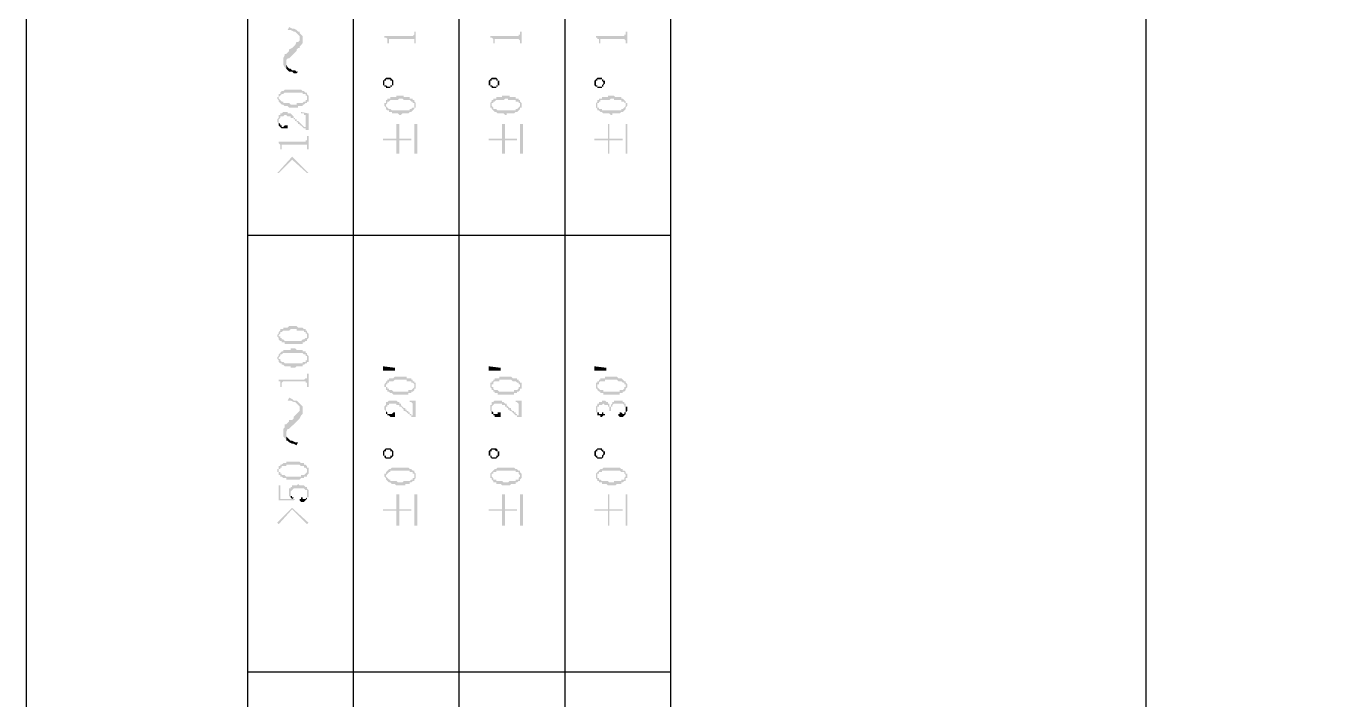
# Model space of a CAD drawing. Header units: millimetres. Extents: x 7018 to 13530, y 4187 to 5692.
# Drawn here: x 8881.97 to 8921.5, y 5208.54 to 5228.95 of the extents above; entities that cross this region are included whole.
import ezdxf

# ---------------------------------------------------------------- set-up
doc = ezdxf.new("R2010")
doc.units = ezdxf.units.MM

msp = doc.modelspace()

# ---------------------------------------------------------------- hatches: boundary and pattern name
at = {"transparency": 33554559}
for points in [[(8889.759, 5227.887), (8889.759, 5227.797), (8889.804, 5227.706), (8889.849, 5227.661), (8889.849, 5227.842), (8889.849, 5227.932), (8889.894, 5227.977), (8889.939, 5227.977), (8889.984, 5228.022), (8890.029, 5228.068), (8890.075, 5228.113), (8890.12, 5228.158), (8890.165, 5228.203), (8890.165, 5228.248), (8890.21, 5228.293), (8890.255, 5228.293), (8890.255, 5228.564), (8890.255, 5228.519), (8890.21, 5228.474), (8890.165, 5228.474), (8890.12, 5228.383), (8890.075, 5228.338), (8890.075, 5228.338), (8890.029, 5228.293), (8889.939, 5228.248), (8889.939, 5228.203), (8889.894, 5228.158), (8889.849, 5228.113), (8889.804, 5228.113), (8889.804, 5228.068), (8889.759, 5227.977), (8889.759, 5227.932)], [(8889.894, 5228.835), (8889.984, 5228.835), (8890.075, 5228.79), (8890.12, 5228.79), (8890.165, 5228.745), (8890.165, 5228.745), (8890.21, 5228.699), (8890.255, 5228.654), (8890.255, 5228.293), (8890.255, 5228.338), (8890.3, 5228.383), (8890.345, 5228.429), (8890.345, 5228.654), (8890.3, 5228.699), (8890.255, 5228.745), (8890.255, 5228.79), (8890.21, 5228.79), (8890.165, 5228.835), (8890.075, 5228.88), (8890.029, 5228.88), (8889.939, 5228.925)], [(8892.828, 5228.654), (8892.828, 5228.609), (8892.873, 5228.609), (8892.918, 5228.564), (8892.918, 5228.519), (8892.918, 5228.429), (8892.963, 5228.429), (8892.963, 5228.519), (8892.963, 5228.564), (8893.73, 5228.564), (8893.73, 5228.519), (8893.73, 5228.429), (8893.775, 5228.429), (8893.775, 5228.79), (8893.73, 5228.79), (8893.73, 5228.745), (8893.73, 5228.699), (8893.73, 5228.699), (8893.685, 5228.654), (8893.64, 5228.654)], [(8896.032, 5228.654), (8896.032, 5228.609), (8896.077, 5228.609), (8896.122, 5228.564), (8896.122, 5228.519), (8896.122, 5228.429), (8896.167, 5228.429), (8896.167, 5228.519), (8896.167, 5228.564), (8896.889, 5228.564), (8896.935, 5228.519), (8896.935, 5228.429), (8896.98, 5228.429), (8896.98, 5228.79), (8896.935, 5228.79), (8896.935, 5228.745), (8896.935, 5228.699), (8896.889, 5228.699), (8896.889, 5228.654), (8896.844, 5228.654)], [(8899.236, 5228.654), (8899.236, 5228.609), (8899.281, 5228.609), (8899.281, 5228.564), (8899.327, 5228.564), (8899.327, 5228.519), (8899.327, 5228.429), (8899.372, 5228.429), (8899.372, 5228.519), (8899.372, 5228.564), (8900.094, 5228.564), (8900.139, 5228.519), (8900.139, 5228.429), (8900.184, 5228.429), (8900.184, 5228.79), (8900.139, 5228.79), (8900.139, 5228.745), (8900.139, 5228.699), (8900.094, 5228.699), (8900.094, 5228.654), (8900.049, 5228.654)], [(8889.849, 5227.661), (8889.849, 5227.661), (8889.894, 5227.616), (8889.939, 5227.571), (8890.029, 5227.571), (8890.075, 5227.526), (8890.165, 5227.526), (8890.21, 5227.571), (8890.165, 5227.571), (8890.12, 5227.616), (8890.029, 5227.616), (8889.984, 5227.661), (8889.939, 5227.661), (8889.894, 5227.706), (8889.849, 5227.797), (8889.849, 5227.842)], [(8892.782, 5227.255), (8892.782, 5227.21), (8892.782, 5227.165), (8892.828, 5227.165), (8892.828, 5227.12), (8892.828, 5227.255), (8892.828, 5227.3), (8892.873, 5227.3), (8892.873, 5227.345), (8893.008, 5227.345), (8893.008, 5227.3), (8893.053, 5227.3), (8893.053, 5227.255), (8893.053, 5227.12), (8893.053, 5227.165), (8893.098, 5227.165), (8893.098, 5227.21), (8893.098, 5227.255), (8893.098, 5227.3), (8893.098, 5227.3), (8893.053, 5227.345), (8893.053, 5227.345), (8893.008, 5227.391), (8892.873, 5227.391), (8892.828, 5227.345), (8892.828, 5227.345), (8892.782, 5227.3)], [(8895.987, 5227.255), (8895.987, 5227.21), (8895.987, 5227.165), (8896.032, 5227.165), (8896.032, 5227.12), (8896.032, 5227.255), (8896.032, 5227.3), (8896.077, 5227.3), (8896.077, 5227.345), (8896.213, 5227.345), (8896.213, 5227.3), (8896.258, 5227.3), (8896.258, 5227.255), (8896.258, 5227.12), (8896.258, 5227.165), (8896.303, 5227.165), (8896.303, 5227.21), (8896.303, 5227.255), (8896.303, 5227.3), (8896.258, 5227.3), (8896.258, 5227.345), (8896.258, 5227.345), (8896.213, 5227.391), (8896.077, 5227.391), (8896.032, 5227.345), (8896.032, 5227.345), (8895.987, 5227.3)], [(8899.191, 5227.255), (8899.191, 5227.21), (8899.191, 5227.165), (8899.191, 5227.165), (8899.236, 5227.12), (8899.236, 5227.255), (8899.236, 5227.3), (8899.281, 5227.3), (8899.281, 5227.345), (8899.417, 5227.345), (8899.417, 5227.3), (8899.417, 5227.3), (8899.462, 5227.255), (8899.462, 5227.12), (8899.462, 5227.165), (8899.462, 5227.165), (8899.507, 5227.21), (8899.507, 5227.255), (8899.507, 5227.3), (8899.462, 5227.3), (8899.462, 5227.345), (8899.417, 5227.345), (8899.417, 5227.391), (8899.281, 5227.391), (8899.236, 5227.345), (8899.236, 5227.345), (8899.191, 5227.3)], [(8889.578, 5226.759), (8889.578, 5226.759), (8889.623, 5226.714), (8889.623, 5226.668), (8889.623, 5226.804), (8889.623, 5226.804), (8889.668, 5226.849), (8889.668, 5226.849), (8889.713, 5226.894), (8889.759, 5226.894), (8889.804, 5226.939), (8890.345, 5226.939), (8890.345, 5226.894), (8890.436, 5226.894), (8890.436, 5226.849), (8890.481, 5226.849), (8890.481, 5226.804), (8890.481, 5226.759), (8890.481, 5226.939), (8890.436, 5226.939), (8890.39, 5226.984), (8890.345, 5226.984), (8890.3, 5227.029), (8889.804, 5227.029), (8889.759, 5226.984), (8889.713, 5226.984), (8889.668, 5226.939), (8889.668, 5226.894), (8889.623, 5226.894), (8889.623, 5226.804), (8889.578, 5226.804)], [(8892.828, 5227.12), (8892.873, 5227.12), (8892.873, 5227.075), (8893.008, 5227.075), (8893.008, 5227.12), (8893.053, 5227.12), (8893.053, 5227.255), (8893.053, 5227.21), (8893.053, 5227.165), (8893.008, 5227.165), (8893.008, 5227.12), (8892.918, 5227.12), (8892.873, 5227.165), (8892.828, 5227.165), (8892.828, 5227.255), (8892.828, 5227.255)], [(8896.032, 5227.12), (8896.077, 5227.12), (8896.077, 5227.075), (8896.213, 5227.075), (8896.213, 5227.12), (8896.258, 5227.12), (8896.258, 5227.255), (8896.258, 5227.21), (8896.258, 5227.165), (8896.213, 5227.165), (8896.213, 5227.12), (8896.122, 5227.12), (8896.077, 5227.165), (8896.032, 5227.165), (8896.032, 5227.255), (8896.032, 5227.255)], [(8899.236, 5227.12), (8899.281, 5227.12), (8899.281, 5227.075), (8899.417, 5227.075), (8899.417, 5227.12), (8899.462, 5227.12), (8899.462, 5227.255), (8899.462, 5227.21), (8899.462, 5227.21), (8899.417, 5227.165), (8899.417, 5227.12), (8899.281, 5227.12), (8899.281, 5227.165), (8899.236, 5227.165), (8899.236, 5227.255), (8899.236, 5227.255)], [(8889.623, 5226.668), (8889.668, 5226.623), (8889.668, 5226.623), (8889.713, 5226.578), (8889.759, 5226.578), (8889.804, 5226.533), (8889.894, 5226.533), (8889.939, 5226.488), (8890.21, 5226.488), (8890.21, 5226.533), (8890.345, 5226.533), (8890.345, 5226.578), (8890.39, 5226.578), (8890.436, 5226.623), (8890.481, 5226.623), (8890.481, 5226.668), (8890.526, 5226.668), (8890.526, 5226.714), (8890.526, 5226.759), (8890.526, 5226.804), (8890.526, 5226.849), (8890.526, 5226.849), (8890.481, 5226.894), (8890.481, 5226.759), (8890.481, 5226.714), (8890.436, 5226.714), (8890.436, 5226.668), (8890.39, 5226.668), (8890.345, 5226.623), (8890.165, 5226.623), (8890.165, 5226.578), (8889.984, 5226.578), (8889.939, 5226.623), (8889.759, 5226.623), (8889.759, 5226.668), (8889.713, 5226.668), (8889.668, 5226.714), (8889.668, 5226.714), (8889.623, 5226.759), (8889.623, 5226.759)], [(8892.828, 5226.578), (8892.828, 5226.533), (8892.828, 5226.533), (8892.873, 5226.488), (8892.873, 5226.443), (8892.873, 5226.578), (8892.873, 5226.578), (8892.918, 5226.623), (8892.918, 5226.668), (8892.963, 5226.668), (8893.008, 5226.714), (8893.234, 5226.714), (8893.279, 5226.759), (8893.369, 5226.759), (8893.414, 5226.714), (8893.595, 5226.714), (8893.64, 5226.668), (8893.685, 5226.668), (8893.685, 5226.623), (8893.73, 5226.623), (8893.73, 5226.578), (8893.73, 5226.714), (8893.685, 5226.714), (8893.685, 5226.759), (8893.595, 5226.759), (8893.595, 5226.804), (8893.414, 5226.804), (8893.414, 5226.849), (8893.189, 5226.849), (8893.189, 5226.804), (8893.008, 5226.804), (8893.008, 5226.759), (8892.918, 5226.759), (8892.918, 5226.714), (8892.873, 5226.714), (8892.873, 5226.668), (8892.873, 5226.623), (8892.828, 5226.623)], [(8892.873, 5226.443), (8892.918, 5226.398), (8892.963, 5226.398), (8892.963, 5226.352), (8893.053, 5226.352), (8893.053, 5226.307), (8893.234, 5226.307), (8893.279, 5226.262), (8893.324, 5226.262), (8893.369, 5226.307), (8893.55, 5226.307), (8893.595, 5226.352), (8893.64, 5226.352), (8893.685, 5226.398), (8893.685, 5226.398), (8893.73, 5226.443), (8893.73, 5226.488), (8893.775, 5226.488), (8893.775, 5226.533), (8893.775, 5226.578), (8893.775, 5226.623), (8893.775, 5226.623), (8893.73, 5226.668), (8893.73, 5226.533), (8893.73, 5226.488), (8893.685, 5226.488), (8893.64, 5226.443), (8893.595, 5226.443), (8893.595, 5226.398), (8893.053, 5226.398), (8893.008, 5226.443), (8892.963, 5226.443), (8892.918, 5226.488), (8892.918, 5226.488), (8892.873, 5226.533), (8892.873, 5226.578)], [(8896.032, 5226.578), (8896.032, 5226.533), (8896.032, 5226.488), (8896.077, 5226.488), (8896.077, 5226.443), (8896.077, 5226.578), (8896.077, 5226.623), (8896.122, 5226.623), (8896.122, 5226.668), (8896.167, 5226.668), (8896.213, 5226.714), (8896.438, 5226.714), (8896.483, 5226.759), (8896.574, 5226.759), (8896.574, 5226.714), (8896.799, 5226.714), (8896.799, 5226.668), (8896.889, 5226.668), (8896.889, 5226.623), (8896.935, 5226.623), (8896.935, 5226.578), (8896.935, 5226.714), (8896.889, 5226.714), (8896.889, 5226.759), (8896.799, 5226.759), (8896.799, 5226.804), (8896.619, 5226.804), (8896.619, 5226.849), (8896.393, 5226.849), (8896.393, 5226.804), (8896.213, 5226.804), (8896.213, 5226.759), (8896.122, 5226.759), (8896.122, 5226.714), (8896.077, 5226.714), (8896.077, 5226.668), (8896.077, 5226.668), (8896.032, 5226.623)], [(8896.077, 5226.443), (8896.122, 5226.398), (8896.122, 5226.398), (8896.167, 5226.352), (8896.213, 5226.352), (8896.258, 5226.307), (8896.438, 5226.307), (8896.483, 5226.262), (8896.528, 5226.262), (8896.528, 5226.307), (8896.754, 5226.307), (8896.799, 5226.352), (8896.844, 5226.352), (8896.889, 5226.398), (8896.889, 5226.398), (8896.935, 5226.443), (8896.935, 5226.488), (8896.98, 5226.488), (8896.98, 5226.533), (8896.98, 5226.578), (8896.98, 5226.623), (8896.98, 5226.623), (8896.935, 5226.668), (8896.935, 5226.533), (8896.935, 5226.533), (8896.889, 5226.488), (8896.889, 5226.488), (8896.844, 5226.443), (8896.799, 5226.443), (8896.799, 5226.398), (8896.258, 5226.398), (8896.213, 5226.443), (8896.122, 5226.443), (8896.122, 5226.488), (8896.122, 5226.488), (8896.077, 5226.533), (8896.077, 5226.578)], [(8899.236, 5226.578), (8899.236, 5226.533), (8899.236, 5226.488), (8899.236, 5226.488), (8899.281, 5226.443), (8899.281, 5226.578), (8899.281, 5226.623), (8899.327, 5226.623), (8899.327, 5226.668), (8899.372, 5226.668), (8899.372, 5226.714), (8899.643, 5226.714), (8899.688, 5226.759), (8899.778, 5226.759), (8899.778, 5226.714), (8900.004, 5226.714), (8900.004, 5226.668), (8900.094, 5226.668), (8900.094, 5226.623), (8900.139, 5226.623), (8900.139, 5226.578), (8900.139, 5226.668), (8900.094, 5226.714), (8900.094, 5226.714), (8900.049, 5226.759), (8900.004, 5226.759), (8900.004, 5226.804), (8899.823, 5226.804), (8899.778, 5226.849), (8899.597, 5226.849), (8899.597, 5226.804), (8899.417, 5226.804), (8899.417, 5226.759), (8899.327, 5226.759), (8899.327, 5226.714), (8899.281, 5226.714), (8899.281, 5226.668), (8899.281, 5226.668), (8899.236, 5226.623)], [(8899.281, 5226.443), (8899.281, 5226.398), (8899.327, 5226.398), (8899.372, 5226.352), (8899.417, 5226.352), (8899.462, 5226.307), (8899.643, 5226.307), (8899.688, 5226.262), (8899.733, 5226.262), (8899.733, 5226.307), (8899.958, 5226.307), (8900.004, 5226.352), (8900.049, 5226.352), (8900.094, 5226.398), (8900.094, 5226.398), (8900.139, 5226.443), (8900.139, 5226.488), (8900.139, 5226.488), (8900.184, 5226.533), (8900.184, 5226.578), (8900.184, 5226.623), (8900.139, 5226.623), (8900.139, 5226.668), (8900.139, 5226.533), (8900.139, 5226.533), (8900.094, 5226.488), (8900.094, 5226.488), (8900.049, 5226.443), (8900.004, 5226.443), (8900.004, 5226.398), (8899.417, 5226.398), (8899.417, 5226.443), (8899.327, 5226.443), (8899.327, 5226.488), (8899.281, 5226.488), (8899.281, 5226.533), (8899.281, 5226.578)], [(8889.578, 5226.082), (8889.578, 5226.037), (8889.623, 5226.037), (8889.623, 5225.946), (8889.623, 5226.082), (8889.623, 5226.127), (8889.623, 5226.127), (8889.668, 5226.172), (8889.668, 5226.217), (8889.759, 5226.217), (8889.804, 5226.262), (8889.849, 5226.262), (8889.894, 5226.217), (8889.984, 5226.217), (8889.984, 5226.172), (8890.075, 5226.172), (8890.075, 5226.127), (8890.12, 5226.127), (8890.12, 5226.082), (8890.165, 5226.082), (8890.165, 5226.037), (8890.21, 5226.037), (8890.21, 5225.991), (8890.255, 5225.991), (8890.255, 5225.946), (8890.3, 5225.946), (8890.345, 5225.901), (8890.345, 5225.901), (8890.39, 5225.856), (8890.436, 5225.856), (8890.436, 5225.811), (8890.436, 5225.901), (8890.39, 5225.901), (8890.345, 5225.946), (8890.345, 5225.946), (8890.3, 5225.991), (8890.3, 5225.991), (8890.255, 5226.037), (8890.255, 5226.037), (8890.21, 5226.082), (8890.165, 5226.082), (8890.165, 5226.127), (8890.12, 5226.127), (8890.12, 5226.172), (8890.075, 5226.172), (8890.075, 5226.217), (8890.075, 5226.217), (8890.029, 5226.262), (8890.029, 5226.262), (8889.984, 5226.307), (8889.894, 5226.307), (8889.894, 5226.352), (8889.759, 5226.352), (8889.713, 5226.307), (8889.668, 5226.307), (8889.668, 5226.262), (8889.623, 5226.262), (8889.623, 5226.217), (8889.623, 5226.172), (8889.623, 5226.172), (8889.578, 5226.127)], [(8890.3, 5226.352), (8890.3, 5226.307), (8890.39, 5226.307), (8890.39, 5226.262), (8890.436, 5226.262), (8890.436, 5226.217), (8890.436, 5225.811), (8890.526, 5225.811), (8890.526, 5226.307)], [(8889.623, 5225.946), (8889.623, 5225.946), (8889.668, 5225.901), (8889.668, 5225.901), (8889.713, 5225.856), (8889.894, 5225.856), (8889.894, 5225.946), (8889.804, 5225.946), (8889.759, 5225.901), (8889.713, 5225.901), (8889.713, 5225.946), (8889.668, 5225.946), (8889.668, 5225.991), (8889.668, 5225.991), (8889.623, 5226.037), (8889.623, 5226.082)], [(8892.782, 5225.54), (8892.782, 5225.495), (8893.189, 5225.495), (8893.189, 5225.089), (8893.279, 5225.089), (8893.279, 5225.495), (8893.64, 5225.495), (8893.64, 5225.54), (8893.279, 5225.54), (8893.279, 5225.991), (8893.189, 5225.991), (8893.189, 5225.54)], [(8893.82, 5225.089), (8893.82, 5225.991), (8893.73, 5225.991), (8893.73, 5225.089)], [(8895.987, 5225.54), (8895.987, 5225.495), (8896.393, 5225.495), (8896.393, 5225.089), (8896.483, 5225.089), (8896.483, 5225.495), (8896.844, 5225.495), (8896.844, 5225.54), (8896.483, 5225.54), (8896.483, 5225.991), (8896.393, 5225.991), (8896.393, 5225.54)], [(8897.025, 5225.089), (8897.025, 5225.991), (8896.935, 5225.991), (8896.935, 5225.089)], [(8899.191, 5225.54), (8899.191, 5225.495), (8899.597, 5225.495), (8899.597, 5225.089), (8899.643, 5225.089), (8899.643, 5225.495), (8900.049, 5225.495), (8900.049, 5225.54), (8899.643, 5225.54), (8899.643, 5225.991), (8899.597, 5225.991), (8899.597, 5225.54)], [(8900.184, 5225.089), (8900.184, 5225.991), (8900.139, 5225.991), (8900.139, 5225.089)], [(8889.578, 5225.45), (8889.623, 5225.45), (8889.623, 5225.405), (8889.623, 5225.405), (8889.668, 5225.36), (8889.668, 5225.314), (8889.668, 5225.224), (8889.713, 5225.224), (8889.713, 5225.36), (8890.481, 5225.36), (8890.481, 5225.314), (8890.481, 5225.224), (8890.526, 5225.224), (8890.526, 5225.63), (8890.481, 5225.63), (8890.481, 5225.54), (8890.481, 5225.495), (8890.436, 5225.495), (8890.436, 5225.45), (8890.39, 5225.45)], [(8889.578, 5224.502), (8889.623, 5224.502), (8890.029, 5224.908), (8890.481, 5224.502), (8890.526, 5224.502), (8890.029, 5224.999)], [(8889.578, 5219.597), (8889.578, 5219.552), (8889.578, 5219.552), (8889.623, 5219.507), (8889.623, 5219.461), (8889.623, 5219.597), (8889.623, 5219.597), (8889.668, 5219.642), (8889.668, 5219.687), (8889.713, 5219.687), (8889.759, 5219.732), (8889.939, 5219.732), (8889.984, 5219.777), (8890.165, 5219.777), (8890.165, 5219.732), (8890.39, 5219.732), (8890.39, 5219.687), (8890.436, 5219.687), (8890.436, 5219.642), (8890.481, 5219.642), (8890.481, 5219.597), (8890.481, 5219.732), (8890.436, 5219.732), (8890.436, 5219.777), (8890.39, 5219.777), (8890.345, 5219.823), (8890.21, 5219.823), (8890.165, 5219.868), (8889.939, 5219.868), (8889.894, 5219.823), (8889.759, 5219.823), (8889.759, 5219.777), (8889.668, 5219.777), (8889.668, 5219.732), (8889.668, 5219.732), (8889.623, 5219.687), (8889.623, 5219.642), (8889.623, 5219.642)], [(8889.623, 5219.461), (8889.668, 5219.416), (8889.713, 5219.416), (8889.713, 5219.371), (8889.804, 5219.371), (8889.804, 5219.326), (8890.345, 5219.326), (8890.345, 5219.371), (8890.39, 5219.371), (8890.436, 5219.416), (8890.481, 5219.416), (8890.481, 5219.461), (8890.481, 5219.461), (8890.526, 5219.507), (8890.526, 5219.552), (8890.526, 5219.597), (8890.526, 5219.642), (8890.526, 5219.642), (8890.481, 5219.687), (8890.481, 5219.552), (8890.481, 5219.507), (8890.436, 5219.507), (8890.39, 5219.461), (8890.345, 5219.461), (8890.3, 5219.416), (8889.804, 5219.416), (8889.759, 5219.461), (8889.713, 5219.461), (8889.713, 5219.507), (8889.668, 5219.507), (8889.668, 5219.552), (8889.623, 5219.552), (8889.623, 5219.597)], [(8889.578, 5218.92), (8889.578, 5218.875), (8889.578, 5218.875), (8889.623, 5218.83), (8889.623, 5218.784), (8889.623, 5218.92), (8889.623, 5218.92), (8889.668, 5218.965), (8889.668, 5219.01), (8889.713, 5219.01), (8889.759, 5219.055), (8890.345, 5219.055), (8890.39, 5219.01), (8890.436, 5219.01), (8890.436, 5218.965), (8890.481, 5218.965), (8890.481, 5218.92), (8890.481, 5219.055), (8890.436, 5219.055), (8890.436, 5219.1), (8890.345, 5219.1), (8890.345, 5219.146), (8890.165, 5219.146), (8890.12, 5219.191), (8889.984, 5219.191), (8889.984, 5219.146), (8889.759, 5219.146), (8889.759, 5219.1), (8889.713, 5219.1), (8889.668, 5219.055), (8889.668, 5219.055), (8889.623, 5219.01), (8889.623, 5218.965), (8889.623, 5218.965)], [(8889.623, 5218.784), (8889.668, 5218.739), (8889.713, 5218.739), (8889.713, 5218.694), (8889.759, 5218.694), (8889.804, 5218.649), (8889.984, 5218.649), (8889.984, 5218.604), (8890.12, 5218.604), (8890.165, 5218.649), (8890.345, 5218.649), (8890.345, 5218.694), (8890.39, 5218.694), (8890.436, 5218.739), (8890.481, 5218.739), (8890.481, 5218.784), (8890.526, 5218.784), (8890.526, 5218.83), (8890.526, 5218.92), (8890.526, 5218.965), (8890.526, 5218.965), (8890.481, 5219.01), (8890.481, 5218.875), (8890.481, 5218.83), (8890.436, 5218.83), (8890.436, 5218.784), (8890.345, 5218.784), (8890.345, 5218.739), (8889.804, 5218.739), (8889.759, 5218.784), (8889.713, 5218.784), (8889.668, 5218.83), (8889.668, 5218.875), (8889.623, 5218.875), (8889.623, 5218.92)], [(8889.578, 5218.243), (8889.623, 5218.243), (8889.623, 5218.198), (8889.668, 5218.198), (8889.668, 5218.153), (8889.668, 5218.017), (8889.713, 5218.017), (8889.713, 5218.153), (8889.713, 5218.153), (8889.759, 5218.198), (8890.436, 5218.198), (8890.436, 5218.153), (8890.481, 5218.153), (8890.481, 5218.017), (8890.526, 5218.017), (8890.526, 5218.423), (8890.481, 5218.423), (8890.481, 5218.333), (8890.481, 5218.288), (8890.436, 5218.288), (8890.39, 5218.243)], [(8892.782, 5218.649), (8893.144, 5218.604), (8893.144, 5218.514), (8892.782, 5218.514)], [(8892.828, 5218.062), (8892.828, 5218.017), (8892.873, 5218.017), (8892.873, 5217.972), (8892.873, 5217.927), (8892.873, 5218.062), (8892.873, 5218.107), (8892.918, 5218.107), (8892.918, 5218.153), (8892.963, 5218.153), (8892.963, 5218.198), (8893.098, 5218.198), (8893.144, 5218.243), (8893.505, 5218.243), (8893.505, 5218.198), (8893.64, 5218.198), (8893.64, 5218.153), (8893.685, 5218.153), (8893.73, 5218.107), (8893.73, 5218.062), (8893.73, 5218.198), (8893.685, 5218.198), (8893.685, 5218.243), (8893.64, 5218.243), (8893.64, 5218.288), (8893.505, 5218.288), (8893.505, 5218.333), (8893.144, 5218.333), (8893.098, 5218.288), (8892.963, 5218.288), (8892.963, 5218.243), (8892.918, 5218.243), (8892.918, 5218.198), (8892.873, 5218.198), (8892.873, 5218.153), (8892.873, 5218.153), (8892.828, 5218.107)], [(8895.987, 5218.649), (8896.348, 5218.604), (8896.348, 5218.514), (8895.987, 5218.514)], [(8896.032, 5218.062), (8896.032, 5218.017), (8896.032, 5218.017), (8896.077, 5217.972), (8896.077, 5217.927), (8896.077, 5218.062), (8896.077, 5218.107), (8896.122, 5218.107), (8896.122, 5218.153), (8896.122, 5218.153), (8896.167, 5218.198), (8896.303, 5218.198), (8896.303, 5218.243), (8896.664, 5218.243), (8896.709, 5218.198), (8896.799, 5218.198), (8896.844, 5218.153), (8896.889, 5218.153), (8896.889, 5218.107), (8896.935, 5218.107), (8896.935, 5218.062), (8896.935, 5218.198), (8896.889, 5218.198), (8896.889, 5218.243), (8896.844, 5218.243), (8896.844, 5218.288), (8896.709, 5218.288), (8896.664, 5218.333), (8896.303, 5218.333), (8896.303, 5218.288), (8896.167, 5218.288), (8896.167, 5218.243), (8896.122, 5218.243), (8896.122, 5218.198), (8896.077, 5218.198), (8896.077, 5218.153), (8896.032, 5218.153)], [(8899.191, 5218.649), (8899.552, 5218.604), (8899.552, 5218.514), (8899.191, 5218.514)], [(8899.236, 5218.062), (8899.236, 5218.017), (8899.236, 5217.972), (8899.281, 5217.972), (8899.281, 5217.927), (8899.281, 5218.062), (8899.281, 5218.107), (8899.327, 5218.107), (8899.327, 5218.153), (8899.327, 5218.153), (8899.372, 5218.198), (8899.507, 5218.198), (8899.507, 5218.243), (8899.868, 5218.243), (8899.913, 5218.198), (8900.004, 5218.198), (8900.049, 5218.153), (8900.094, 5218.153), (8900.094, 5218.107), (8900.139, 5218.107), (8900.139, 5218.062), (8900.139, 5218.198), (8900.094, 5218.198), (8900.049, 5218.243), (8900.049, 5218.243), (8900.004, 5218.288), (8899.913, 5218.288), (8899.868, 5218.333), (8899.507, 5218.333), (8899.507, 5218.288), (8899.372, 5218.288), (8899.372, 5218.243), (8899.327, 5218.243), (8899.327, 5218.198), (8899.281, 5218.198), (8899.281, 5218.153), (8899.236, 5218.153)], [(8892.873, 5217.927), (8892.918, 5217.927), (8892.918, 5217.882), (8892.963, 5217.882), (8893.008, 5217.837), (8893.053, 5217.837), (8893.098, 5217.792), (8893.55, 5217.792), (8893.55, 5217.837), (8893.64, 5217.837), (8893.64, 5217.882), (8893.685, 5217.882), (8893.73, 5217.927), (8893.73, 5217.972), (8893.775, 5217.972), (8893.775, 5218.017), (8893.775, 5218.062), (8893.775, 5218.107), (8893.775, 5218.153), (8893.73, 5218.153), (8893.73, 5218.198), (8893.73, 5218.017), (8893.73, 5218.017), (8893.685, 5217.972), (8893.685, 5217.972), (8893.64, 5217.927), (8893.55, 5217.927), (8893.55, 5217.882), (8893.098, 5217.882), (8893.053, 5217.927), (8892.963, 5217.927), (8892.963, 5217.972), (8892.918, 5217.972), (8892.918, 5218.017), (8892.873, 5218.017), (8892.873, 5218.062)], [(8896.077, 5217.927), (8896.122, 5217.927), (8896.122, 5217.882), (8896.167, 5217.882), (8896.167, 5217.837), (8896.258, 5217.837), (8896.258, 5217.792), (8896.754, 5217.792), (8896.754, 5217.837), (8896.844, 5217.837), (8896.844, 5217.882), (8896.889, 5217.882), (8896.935, 5217.927), (8896.935, 5217.972), (8896.98, 5217.972), (8896.98, 5218.017), (8896.98, 5218.062), (8896.98, 5218.107), (8896.98, 5218.153), (8896.935, 5218.153), (8896.935, 5218.198), (8896.935, 5218.017), (8896.889, 5218.017), (8896.889, 5217.972), (8896.889, 5217.972), (8896.844, 5217.927), (8896.754, 5217.927), (8896.754, 5217.882), (8896.303, 5217.882), (8896.258, 5217.927), (8896.167, 5217.927), (8896.122, 5217.972), (8896.122, 5218.017), (8896.077, 5218.017), (8896.077, 5218.062)], [(8899.281, 5217.927), (8899.281, 5217.927), (8899.327, 5217.882), (8899.372, 5217.882), (8899.372, 5217.837), (8899.462, 5217.837), (8899.462, 5217.792), (8899.958, 5217.792), (8899.958, 5217.837), (8900.049, 5217.837), (8900.049, 5217.882), (8900.094, 5217.882), (8900.139, 5217.927), (8900.139, 5217.972), (8900.139, 5217.972), (8900.184, 5218.017), (8900.184, 5218.062), (8900.184, 5218.107), (8900.184, 5218.107), (8900.139, 5218.153), (8900.139, 5218.198), (8900.139, 5218.017), (8900.094, 5218.017), (8900.094, 5217.972), (8900.094, 5217.972), (8900.049, 5217.927), (8899.958, 5217.927), (8899.958, 5217.882), (8899.462, 5217.882), (8899.462, 5217.927), (8899.372, 5217.927), (8899.327, 5217.972), (8899.327, 5217.972), (8899.281, 5218.017), (8899.281, 5218.062)], [(8889.894, 5217.611), (8889.984, 5217.611), (8890.075, 5217.566), (8890.12, 5217.566), (8890.165, 5217.521), (8890.165, 5217.521), (8890.21, 5217.476), (8890.255, 5217.431), (8890.255, 5217.069), (8890.255, 5217.069), (8890.3, 5217.16), (8890.345, 5217.205), (8890.345, 5217.431), (8890.3, 5217.476), (8890.255, 5217.521), (8890.255, 5217.521), (8890.21, 5217.566), (8890.165, 5217.611), (8890.075, 5217.611), (8890.029, 5217.656), (8889.939, 5217.701)], [(8892.828, 5217.385), (8892.828, 5217.34), (8892.828, 5217.34), (8892.873, 5217.295), (8892.873, 5217.25), (8892.873, 5217.385), (8892.873, 5217.431), (8892.918, 5217.431), (8892.918, 5217.476), (8892.963, 5217.476), (8892.963, 5217.521), (8893.189, 5217.521), (8893.189, 5217.476), (8893.279, 5217.476), (8893.279, 5217.431), (8893.324, 5217.431), (8893.369, 5217.385), (8893.369, 5217.385), (8893.414, 5217.34), (8893.414, 5217.295), (8893.459, 5217.295), (8893.505, 5217.25), (8893.505, 5217.25), (8893.55, 5217.205), (8893.595, 5217.205), (8893.595, 5217.16), (8893.64, 5217.16), (8893.64, 5217.115), (8893.685, 5217.115), (8893.685, 5217.16), (8893.64, 5217.16), (8893.64, 5217.205), (8893.595, 5217.205), (8893.595, 5217.25), (8893.55, 5217.25), (8893.55, 5217.295), (8893.505, 5217.295), (8893.505, 5217.34), (8893.459, 5217.34), (8893.459, 5217.385), (8893.414, 5217.385), (8893.369, 5217.431), (8893.369, 5217.431), (8893.324, 5217.476), (8893.324, 5217.521), (8893.279, 5217.521), (8893.279, 5217.566), (8893.234, 5217.566), (8893.189, 5217.611), (8892.963, 5217.611), (8892.918, 5217.566), (8892.873, 5217.566), (8892.873, 5217.521), (8892.873, 5217.476), (8892.873, 5217.476), (8892.828, 5217.431)], [(8893.55, 5217.611), (8893.595, 5217.611), (8893.595, 5217.566), (8893.64, 5217.566), (8893.685, 5217.521), (8893.685, 5217.115), (8893.775, 5217.115), (8893.775, 5217.611)], [(8896.032, 5217.385), (8896.032, 5217.34), (8896.032, 5217.295), (8896.077, 5217.295), (8896.077, 5217.25), (8896.077, 5217.385), (8896.077, 5217.431), (8896.077, 5217.431), (8896.122, 5217.476), (8896.122, 5217.476), (8896.167, 5217.521), (8896.393, 5217.521), (8896.393, 5217.476), (8896.483, 5217.476), (8896.483, 5217.431), (8896.528, 5217.431), (8896.528, 5217.385), (8896.574, 5217.385), (8896.574, 5217.34), (8896.619, 5217.34), (8896.619, 5217.295), (8896.664, 5217.295), (8896.709, 5217.25), (8896.709, 5217.25), (8896.754, 5217.205), (8896.754, 5217.205), (8896.799, 5217.16), (8896.844, 5217.16), (8896.844, 5217.115), (8896.889, 5217.115), (8896.889, 5217.16), (8896.844, 5217.16), (8896.844, 5217.205), (8896.799, 5217.205), (8896.799, 5217.25), (8896.754, 5217.25), (8896.754, 5217.295), (8896.709, 5217.295), (8896.664, 5217.34), (8896.664, 5217.385), (8896.619, 5217.385), (8896.574, 5217.431), (8896.574, 5217.431), (8896.528, 5217.476), (8896.528, 5217.521), (8896.483, 5217.521), (8896.438, 5217.566), (8896.393, 5217.566), (8896.393, 5217.611), (8896.167, 5217.611), (8896.122, 5217.566), (8896.077, 5217.566), (8896.077, 5217.521), (8896.077, 5217.476), (8896.032, 5217.476)], [(8896.754, 5217.611), (8896.799, 5217.611), (8896.799, 5217.566), (8896.844, 5217.566), (8896.889, 5217.521), (8896.889, 5217.115), (8896.98, 5217.115), (8896.98, 5217.611)], [(8899.236, 5217.34), (8899.236, 5217.25), (8899.281, 5217.25), (8899.281, 5217.34), (8899.281, 5217.385), (8899.281, 5217.431), (8899.327, 5217.431), (8899.327, 5217.476), (8899.417, 5217.476), (8899.462, 5217.521), (8899.507, 5217.476), (8899.597, 5217.476), (8899.597, 5217.431), (8899.643, 5217.431), (8899.643, 5217.385), (8899.643, 5217.34), (8899.643, 5217.295), (8899.688, 5217.295), (8899.688, 5217.34), (8899.688, 5217.431), (8899.733, 5217.431), (8899.733, 5217.476), (8899.733, 5217.476), (8899.778, 5217.521), (8900.049, 5217.521), (8900.094, 5217.476), (8900.094, 5217.431), (8900.139, 5217.431), (8900.139, 5217.385), (8900.139, 5217.34), (8900.139, 5217.521), (8900.094, 5217.521), (8900.094, 5217.566), (8900.049, 5217.566), (8900.049, 5217.611), (8899.778, 5217.611), (8899.778, 5217.566), (8899.733, 5217.566), (8899.733, 5217.521), (8899.733, 5217.521), (8899.688, 5217.476), (8899.688, 5217.431), (8899.643, 5217.431), (8899.643, 5217.521), (8899.597, 5217.521), (8899.597, 5217.566), (8899.552, 5217.566), (8899.507, 5217.611), (8899.417, 5217.611), (8899.417, 5217.566), (8899.327, 5217.566), (8899.327, 5217.521), (8899.281, 5217.521), (8899.281, 5217.476), (8899.281, 5217.476), (8899.236, 5217.431), (8899.236, 5217.385)], [(8899.913, 5217.16), (8899.913, 5217.16), (8899.958, 5217.115), (8900.049, 5217.115), (8900.094, 5217.16), (8900.094, 5217.16), (8900.139, 5217.205), (8900.139, 5217.25), (8900.139, 5217.25), (8900.184, 5217.295), (8900.184, 5217.34), (8900.184, 5217.385), (8900.184, 5217.431), (8900.139, 5217.431), (8900.139, 5217.476), (8900.139, 5217.34), (8900.139, 5217.295), (8900.139, 5217.25), (8900.094, 5217.25), (8900.094, 5217.205), (8900.049, 5217.205), (8900.004, 5217.25), (8899.958, 5217.25), (8899.958, 5217.205), (8899.913, 5217.205)], [(8889.759, 5216.663), (8889.759, 5216.528), (8889.804, 5216.483), (8889.849, 5216.438), (8889.849, 5216.618), (8889.849, 5216.663), (8889.894, 5216.754), (8889.939, 5216.754), (8889.984, 5216.799), (8890.029, 5216.844), (8890.075, 5216.889), (8890.12, 5216.934), (8890.165, 5216.979), (8890.165, 5216.979), (8890.21, 5217.024), (8890.255, 5217.069), (8890.255, 5217.34), (8890.255, 5217.295), (8890.21, 5217.25), (8890.165, 5217.205), (8890.12, 5217.16), (8890.075, 5217.115), (8890.075, 5217.069), (8890.029, 5217.024), (8889.939, 5217.024), (8889.939, 5216.979), (8889.894, 5216.934), (8889.849, 5216.889), (8889.804, 5216.889), (8889.804, 5216.799), (8889.759, 5216.754), (8889.759, 5216.708)], [(8892.873, 5217.25), (8892.873, 5217.205), (8892.918, 5217.205), (8892.918, 5217.16), (8892.963, 5217.16), (8893.008, 5217.115), (8893.144, 5217.115), (8893.144, 5217.205), (8893.144, 5217.25), (8893.098, 5217.25), (8893.053, 5217.205), (8892.918, 5217.205), (8892.918, 5217.25), (8892.918, 5217.25), (8892.873, 5217.295), (8892.873, 5217.34), (8892.873, 5217.34)], [(8896.077, 5217.25), (8896.077, 5217.205), (8896.122, 5217.205), (8896.122, 5217.16), (8896.167, 5217.16), (8896.167, 5217.115), (8896.348, 5217.115), (8896.348, 5217.205), (8896.348, 5217.25), (8896.258, 5217.25), (8896.258, 5217.205), (8896.122, 5217.205), (8896.122, 5217.25), (8896.122, 5217.25), (8896.077, 5217.295), (8896.077, 5217.34), (8896.077, 5217.34)], [(8899.281, 5217.25), (8899.281, 5217.205), (8899.281, 5217.16), (8899.372, 5217.16), (8899.372, 5217.115), (8899.417, 5217.115), (8899.462, 5217.16), (8899.507, 5217.16), (8899.507, 5217.205), (8899.462, 5217.205), (8899.462, 5217.25), (8899.417, 5217.25), (8899.417, 5217.205), (8899.327, 5217.205), (8899.327, 5217.25), (8899.281, 5217.25), (8899.281, 5217.295), (8899.281, 5217.34)], [(8889.849, 5216.438), (8889.849, 5216.392), (8889.894, 5216.392), (8889.939, 5216.347), (8890.029, 5216.302), (8890.075, 5216.302), (8890.165, 5216.257), (8890.21, 5216.347), (8890.12, 5216.347), (8890.029, 5216.392), (8889.984, 5216.392), (8889.939, 5216.438), (8889.939, 5216.438), (8889.894, 5216.483), (8889.849, 5216.528), (8889.849, 5216.618)], [(8892.782, 5216.031), (8892.782, 5215.941), (8892.828, 5215.941), (8892.828, 5215.896), (8892.828, 5216.077), (8892.873, 5216.077), (8892.873, 5216.122), (8893.008, 5216.122), (8893.008, 5216.077), (8893.053, 5216.077), (8893.053, 5216.031), (8893.053, 5215.896), (8893.053, 5215.896), (8893.098, 5215.941), (8893.098, 5215.986), (8893.098, 5216.077), (8893.098, 5216.077), (8893.053, 5216.122), (8893.053, 5216.122), (8893.008, 5216.167), (8892.873, 5216.167), (8892.828, 5216.122), (8892.828, 5216.122), (8892.782, 5216.077)], [(8892.828, 5215.896), (8892.828, 5215.896), (8892.873, 5215.851), (8893.008, 5215.851), (8893.053, 5215.896), (8893.053, 5216.031), (8893.053, 5215.986), (8893.053, 5215.941), (8893.008, 5215.941), (8893.008, 5215.896), (8892.873, 5215.896), (8892.873, 5215.941), (8892.828, 5215.941), (8892.828, 5215.986), (8892.828, 5215.986)], [(8895.987, 5216.031), (8895.987, 5215.941), (8896.032, 5215.941), (8896.032, 5215.896), (8896.032, 5216.077), (8896.077, 5216.077), (8896.077, 5216.122), (8896.167, 5216.122), (8896.213, 5216.077), (8896.258, 5216.077), (8896.258, 5216.031), (8896.258, 5215.896), (8896.258, 5215.896), (8896.303, 5215.941), (8896.303, 5215.986), (8896.303, 5216.077), (8896.258, 5216.077), (8896.258, 5216.122), (8896.258, 5216.122), (8896.213, 5216.167), (8896.077, 5216.167), (8896.032, 5216.122), (8896.032, 5216.122), (8895.987, 5216.077)], [(8896.032, 5215.896), (8896.032, 5215.896), (8896.077, 5215.851), (8896.213, 5215.851), (8896.258, 5215.896), (8896.258, 5216.031), (8896.258, 5215.986), (8896.258, 5215.941), (8896.213, 5215.941), (8896.213, 5215.896), (8896.077, 5215.896), (8896.077, 5215.941), (8896.032, 5215.941), (8896.032, 5215.986), (8896.032, 5215.986)], [(8899.191, 5216.031), (8899.191, 5215.941), (8899.191, 5215.941), (8899.236, 5215.896), (8899.236, 5216.077), (8899.281, 5216.077), (8899.281, 5216.122), (8899.372, 5216.122), (8899.417, 5216.077), (8899.417, 5216.077), (8899.462, 5216.031), (8899.462, 5215.896), (8899.462, 5215.941), (8899.507, 5215.986), (8899.507, 5216.077), (8899.462, 5216.077), (8899.462, 5216.122), (8899.417, 5216.122), (8899.417, 5216.167), (8899.281, 5216.167), (8899.236, 5216.122), (8899.236, 5216.122), (8899.191, 5216.077)], [(8899.236, 5215.896), (8899.236, 5215.896), (8899.281, 5215.851), (8899.417, 5215.851), (8899.462, 5215.896), (8899.462, 5216.031), (8899.462, 5215.986), (8899.462, 5215.986), (8899.417, 5215.941), (8899.417, 5215.896), (8899.281, 5215.896), (8899.281, 5215.941), (8899.236, 5215.941), (8899.236, 5215.986), (8899.236, 5215.986)], [(8889.578, 5215.49), (8889.578, 5215.445), (8889.623, 5215.445), (8889.623, 5215.4), (8889.623, 5215.354), (8889.623, 5215.49), (8889.623, 5215.535), (8889.668, 5215.535), (8889.668, 5215.58), (8889.713, 5215.58), (8889.713, 5215.625), (8889.849, 5215.625), (8889.849, 5215.67), (8890.255, 5215.67), (8890.3, 5215.625), (8890.39, 5215.625), (8890.39, 5215.58), (8890.436, 5215.58), (8890.481, 5215.535), (8890.481, 5215.49), (8890.481, 5215.625), (8890.481, 5215.625), (8890.436, 5215.67), (8890.39, 5215.67), (8890.39, 5215.715), (8890.3, 5215.715), (8890.255, 5215.761), (8889.849, 5215.761), (8889.849, 5215.715), (8889.759, 5215.715), (8889.713, 5215.67), (8889.668, 5215.67), (8889.668, 5215.625), (8889.623, 5215.625), (8889.623, 5215.58), (8889.623, 5215.535), (8889.578, 5215.535)], [(8889.623, 5215.354), (8889.668, 5215.354), (8889.668, 5215.309), (8889.713, 5215.309), (8889.759, 5215.264), (8889.849, 5215.264), (8889.849, 5215.219), (8890.255, 5215.219), (8890.3, 5215.264), (8890.39, 5215.264), (8890.39, 5215.309), (8890.481, 5215.309), (8890.481, 5215.354), (8890.481, 5215.354), (8890.526, 5215.4), (8890.526, 5215.445), (8890.526, 5215.49), (8890.526, 5215.535), (8890.526, 5215.58), (8890.481, 5215.58), (8890.481, 5215.625), (8890.481, 5215.49), (8890.481, 5215.445), (8890.481, 5215.445), (8890.436, 5215.4), (8890.436, 5215.4), (8890.39, 5215.354), (8890.3, 5215.354), (8890.3, 5215.309), (8889.849, 5215.309), (8889.804, 5215.354), (8889.713, 5215.354), (8889.713, 5215.4), (8889.668, 5215.4), (8889.668, 5215.445), (8889.623, 5215.445), (8889.623, 5215.49)], [(8892.828, 5215.309), (8892.828, 5215.309), (8892.873, 5215.264), (8892.873, 5215.219), (8892.873, 5215.354), (8892.873, 5215.354), (8892.918, 5215.4), (8892.918, 5215.4), (8892.963, 5215.445), (8893.008, 5215.445), (8893.008, 5215.49), (8893.595, 5215.49), (8893.595, 5215.445), (8893.685, 5215.445), (8893.685, 5215.4), (8893.73, 5215.4), (8893.73, 5215.354), (8893.73, 5215.309), (8893.73, 5215.49), (8893.685, 5215.49), (8893.64, 5215.535), (8893.595, 5215.535), (8893.55, 5215.58), (8893.053, 5215.58), (8893.008, 5215.535), (8892.963, 5215.535), (8892.918, 5215.49), (8892.918, 5215.49), (8892.873, 5215.445), (8892.873, 5215.4), (8892.828, 5215.4), (8892.828, 5215.354)], [(8896.032, 5215.309), (8896.032, 5215.264), (8896.077, 5215.264), (8896.077, 5215.219), (8896.077, 5215.354), (8896.077, 5215.4), (8896.122, 5215.4), (8896.122, 5215.445), (8896.213, 5215.445), (8896.213, 5215.49), (8896.799, 5215.49), (8896.799, 5215.445), (8896.889, 5215.445), (8896.889, 5215.4), (8896.889, 5215.4), (8896.935, 5215.354), (8896.935, 5215.309), (8896.935, 5215.49), (8896.889, 5215.49), (8896.844, 5215.535), (8896.799, 5215.535), (8896.754, 5215.58), (8896.258, 5215.58), (8896.213, 5215.535), (8896.167, 5215.535), (8896.122, 5215.49), (8896.122, 5215.49), (8896.077, 5215.445), (8896.077, 5215.445), (8896.032, 5215.4), (8896.032, 5215.354)], [(8899.236, 5215.309), (8899.236, 5215.264), (8899.236, 5215.264), (8899.281, 5215.219), (8899.281, 5215.354), (8899.281, 5215.4), (8899.327, 5215.4), (8899.327, 5215.445), (8899.417, 5215.445), (8899.417, 5215.49), (8899.958, 5215.49), (8900.004, 5215.445), (8900.094, 5215.445), (8900.094, 5215.4), (8900.094, 5215.4), (8900.139, 5215.354), (8900.139, 5215.309), (8900.139, 5215.445), (8900.094, 5215.49), (8900.049, 5215.49), (8900.049, 5215.535), (8900.004, 5215.535), (8899.958, 5215.58), (8899.462, 5215.58), (8899.417, 5215.535), (8899.372, 5215.535), (8899.327, 5215.49), (8899.327, 5215.49), (8899.281, 5215.445), (8899.281, 5215.445), (8899.236, 5215.4), (8899.236, 5215.354)], [(8892.873, 5215.219), (8892.918, 5215.174), (8892.918, 5215.174), (8892.963, 5215.129), (8893.008, 5215.129), (8893.053, 5215.084), (8893.144, 5215.084), (8893.189, 5215.039), (8893.459, 5215.039), (8893.459, 5215.084), (8893.595, 5215.084), (8893.595, 5215.129), (8893.64, 5215.129), (8893.685, 5215.174), (8893.73, 5215.174), (8893.73, 5215.219), (8893.73, 5215.219), (8893.775, 5215.264), (8893.775, 5215.309), (8893.775, 5215.354), (8893.775, 5215.4), (8893.775, 5215.4), (8893.73, 5215.445), (8893.73, 5215.309), (8893.73, 5215.264), (8893.685, 5215.264), (8893.685, 5215.219), (8893.64, 5215.219), (8893.595, 5215.174), (8893.414, 5215.174), (8893.369, 5215.129), (8893.234, 5215.129), (8893.189, 5215.174), (8893.008, 5215.174), (8893.008, 5215.219), (8892.963, 5215.219), (8892.918, 5215.264), (8892.918, 5215.264), (8892.873, 5215.309), (8892.873, 5215.309)], [(8896.077, 5215.219), (8896.122, 5215.174), (8896.122, 5215.129), (8896.213, 5215.129), (8896.213, 5215.084), (8896.348, 5215.084), (8896.393, 5215.039), (8896.619, 5215.039), (8896.664, 5215.084), (8896.799, 5215.084), (8896.799, 5215.129), (8896.844, 5215.129), (8896.889, 5215.174), (8896.935, 5215.174), (8896.935, 5215.219), (8896.935, 5215.219), (8896.98, 5215.264), (8896.98, 5215.309), (8896.98, 5215.354), (8896.98, 5215.4), (8896.98, 5215.4), (8896.935, 5215.445), (8896.935, 5215.309), (8896.935, 5215.309), (8896.889, 5215.264), (8896.889, 5215.219), (8896.799, 5215.219), (8896.799, 5215.174), (8896.619, 5215.174), (8896.574, 5215.129), (8896.438, 5215.129), (8896.393, 5215.174), (8896.213, 5215.174), (8896.213, 5215.219), (8896.122, 5215.219), (8896.122, 5215.264), (8896.122, 5215.264), (8896.077, 5215.309), (8896.077, 5215.309)], [(8899.281, 5215.219), (8899.281, 5215.174), (8899.327, 5215.174), (8899.327, 5215.129), (8899.417, 5215.129), (8899.417, 5215.084), (8899.552, 5215.084), (8899.597, 5215.039), (8899.823, 5215.039), (8899.868, 5215.084), (8900.004, 5215.084), (8900.004, 5215.129), (8900.049, 5215.129), (8900.094, 5215.174), (8900.139, 5215.174), (8900.139, 5215.219), (8900.139, 5215.264), (8900.184, 5215.264), (8900.184, 5215.309), (8900.184, 5215.354), (8900.184, 5215.4), (8900.139, 5215.4), (8900.139, 5215.445), (8900.139, 5215.309), (8900.139, 5215.309), (8900.094, 5215.264), (8900.094, 5215.219), (8900.004, 5215.219), (8900.004, 5215.174), (8899.778, 5215.174), (8899.778, 5215.129), (8899.643, 5215.129), (8899.597, 5215.174), (8899.417, 5215.174), (8899.372, 5215.219), (8899.327, 5215.219), (8899.327, 5215.264), (8899.281, 5215.264), (8899.281, 5215.309), (8899.281, 5215.309)], [(8889.623, 5215.039), (8889.623, 5214.587), (8890.075, 5214.587), (8890.12, 5214.632), (8890.075, 5214.632), (8890.075, 5214.677), (8890.029, 5214.632), (8889.668, 5214.632), (8889.668, 5215.039)], [(8889.939, 5214.813), (8889.939, 5214.768), (8889.939, 5214.723), (8889.939, 5214.723), (8889.984, 5214.677), (8889.984, 5214.813), (8889.984, 5214.858), (8889.984, 5214.858), (8890.029, 5214.903), (8890.029, 5214.903), (8890.075, 5214.948), (8890.39, 5214.948), (8890.436, 5214.903), (8890.481, 5214.903), (8890.481, 5214.858), (8890.481, 5214.677), (8890.526, 5214.677), (8890.526, 5214.723), (8890.526, 5214.768), (8890.526, 5214.858), (8890.526, 5214.903), (8890.526, 5214.903), (8890.481, 5214.948), (8890.481, 5214.993), (8890.436, 5214.993), (8890.39, 5215.039), (8890.255, 5215.039), (8890.21, 5215.084), (8890.21, 5215.084), (8890.165, 5215.039), (8890.029, 5215.039), (8890.029, 5214.993), (8889.984, 5214.993), (8889.984, 5214.948), (8889.939, 5214.948), (8889.939, 5214.903), (8889.939, 5214.858)], [(8889.984, 5214.677), (8889.984, 5214.677), (8890.029, 5214.632), (8890.029, 5214.632), (8890.075, 5214.677), (8890.029, 5214.677), (8890.029, 5214.723), (8889.984, 5214.723), (8889.984, 5214.768), (8889.984, 5214.813)], [(8890.255, 5214.587), (8890.255, 5214.587), (8890.3, 5214.542), (8890.39, 5214.542), (8890.436, 5214.587), (8890.436, 5214.587), (8890.481, 5214.632), (8890.481, 5214.768), (8890.481, 5214.723), (8890.481, 5214.677), (8890.481, 5214.677), (8890.436, 5214.632), (8890.345, 5214.632), (8890.345, 5214.677), (8890.3, 5214.677), (8890.3, 5214.632), (8890.255, 5214.632)], [(8892.782, 5214.316), (8892.782, 5214.271), (8893.189, 5214.271), (8893.189, 5213.82), (8893.279, 5213.82), (8893.279, 5214.271), (8893.64, 5214.271), (8893.64, 5214.316), (8893.279, 5214.316), (8893.279, 5214.768), (8893.189, 5214.768), (8893.189, 5214.316)], [(8893.82, 5213.82), (8893.82, 5214.768), (8893.73, 5214.768), (8893.73, 5213.82)], [(8895.987, 5214.316), (8895.987, 5214.271), (8896.393, 5214.271), (8896.393, 5213.82), (8896.483, 5213.82), (8896.483, 5214.271), (8896.844, 5214.271), (8896.844, 5214.316), (8896.483, 5214.316), (8896.483, 5214.768), (8896.393, 5214.768), (8896.393, 5214.316)], [(8897.025, 5213.82), (8897.025, 5214.768), (8896.935, 5214.768), (8896.935, 5213.82)], [(8899.191, 5214.316), (8899.191, 5214.271), (8899.597, 5214.271), (8899.597, 5213.82), (8899.643, 5213.82), (8899.643, 5214.271), (8900.049, 5214.271), (8900.049, 5214.316), (8899.643, 5214.316), (8899.643, 5214.768), (8899.597, 5214.768), (8899.597, 5214.316)], [(8900.184, 5213.82), (8900.184, 5214.768), (8900.139, 5214.768), (8900.139, 5213.82)], [(8889.578, 5213.91), (8889.623, 5213.865), (8890.029, 5214.316), (8890.481, 5213.865), (8890.526, 5213.91), (8890.029, 5214.362)]]:
    msp.add_hatch(color=256, dxfattribs=at).paths.add_polyline_path(points)

# ---------------------------------------------------------------- linework, layer by layer
for p, q in [((8888.675, 5242.873), (8888.675, 4956.132)), ((8915.9, 5242.873), (8915.9, 4986.912))]:
    msp.add_line(p, q)
msp.add_lwpolyline([(9301.969, 4951.873), (9301.969, 5248.873), (8881.969, 5248.873), (8881.969, 4951.873)], close=True)
for points in [[(8891.88, 5242.873), (8891.88, 5168.959)], [(8895.084, 5242.873), (8895.084, 5168.959)], [(8898.289, 5242.873), (8898.289, 5168.959)], [(8901.493, 5242.873), (8901.493, 4956.132)], [(8888.675, 5222.621), (8901.493, 5222.621)], [(8888.675, 5209.397), (8901.493, 5209.397)]]:
    msp.add_lwpolyline(points)

doc.saveas('drawing.dxf')
